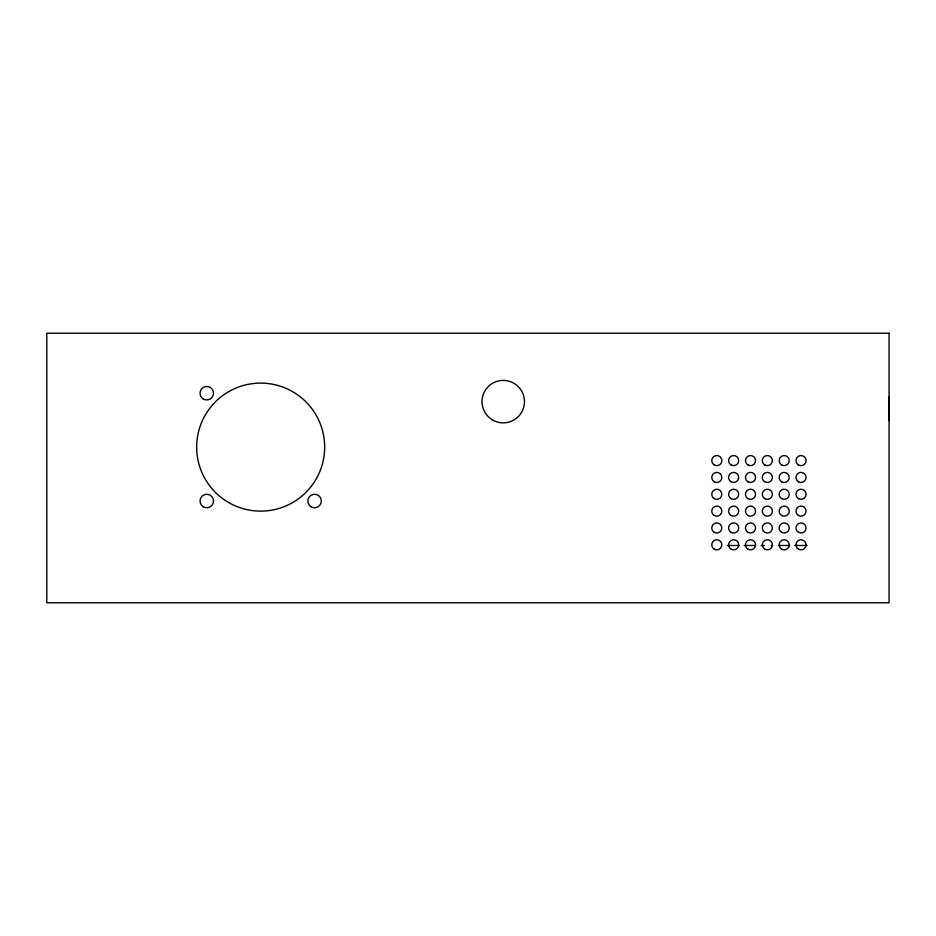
<?xml version="1.0" encoding="UTF-8"?>
<svg xmlns="http://www.w3.org/2000/svg" width="936" height="936" viewBox="0 0 936 936"><rect width="100%" height="100%" fill="white"/><g stroke="black" fill="none" stroke-linecap="round" stroke-linejoin="round"><path stroke-width="1.4" d="M727.272 545.489L739.124 545.489M744.19 545.489L755.258 545.489M761.12 545.489L764.408 545.489M771.147 545.489L772.563 545.489M778.623 545.489L789.68 545.489M794.769 545.489L807.054 545.489M889.2 396.911L889.2 420.498M889.06 333.239L46.8 333.239L46.8 602.761L889.06 602.761L889.06 333.239M228.665 502.55A64.011 64.011 0 0 0 324.675 447.115A64.011 64.011 0 0 0 228.665 391.681A64.011 64.011 0 0 0 228.665 502.55M492.628 420.007A21.224 21.224 0 0 0 524.464 401.626A21.224 21.224 0 0 0 492.628 383.245A21.224 21.224 0 0 0 492.628 420.007M781.665 481.806A5.054 5.054 0 0 0 789.235 477.43A5.054 5.054 0 0 0 781.665 473.054A5.054 5.054 0 0 0 781.665 481.806M798.502 481.806A5.054 5.054 0 0 0 806.083 477.43A5.054 5.054 0 0 0 798.502 473.054A5.054 5.054 0 0 0 798.502 481.806M798.502 515.502A5.054 5.054 0 0 0 806.083 511.126A5.054 5.054 0 0 0 798.502 506.75A5.054 5.054 0 0 0 798.502 515.502M798.502 532.35A5.054 5.054 0 0 0 806.083 527.974A5.054 5.054 0 0 0 798.502 523.598A5.054 5.054 0 0 0 798.502 532.35M798.502 498.654A5.054 5.054 0 0 0 806.083 494.278A5.054 5.054 0 0 0 798.502 489.902A5.054 5.054 0 0 0 798.502 498.654M764.431 481.56A5.054 5.054 0 0 0 772.375 477.886A5.054 5.054 0 0 0 765.215 472.844A5.054 5.054 0 0 0 764.431 481.56M764.817 515.502A5.054 5.054 0 0 0 772.399 511.126A5.054 5.054 0 0 0 764.817 506.75A5.054 5.054 0 0 0 764.817 515.502M747.969 515.502A5.054 5.054 0 0 0 755.551 511.126A5.054 5.054 0 0 0 747.969 506.75A5.054 5.054 0 0 0 747.969 515.502M764.817 498.654A5.054 5.054 0 0 0 772.399 494.278A5.054 5.054 0 0 0 764.817 489.902A5.054 5.054 0 0 0 764.817 498.654M764.817 532.35A5.054 5.054 0 0 0 772.399 527.974A5.054 5.054 0 0 0 764.817 523.598A5.054 5.054 0 0 0 764.817 532.35M747.969 481.806A5.054 5.054 0 0 0 755.551 477.43A5.054 5.054 0 0 0 747.969 473.054A5.054 5.054 0 0 0 747.969 481.806M781.665 498.654A5.054 5.054 0 0 0 789.235 494.278A5.054 5.054 0 0 0 781.665 489.902A5.054 5.054 0 0 0 781.665 498.654M781.665 515.502A5.054 5.054 0 0 0 789.235 511.126A5.054 5.054 0 0 0 781.665 506.75A5.054 5.054 0 0 0 781.665 515.502M781.665 532.35A5.054 5.054 0 0 0 789.235 527.974A5.054 5.054 0 0 0 781.665 523.598A5.054 5.054 0 0 0 781.665 532.35M747.969 532.35A5.054 5.054 0 0 0 755.551 527.974A5.054 5.054 0 0 0 747.969 523.598A5.054 5.054 0 0 0 747.969 532.35M747.969 498.654A5.054 5.054 0 0 0 755.551 494.278A5.054 5.054 0 0 0 747.969 489.902A5.054 5.054 0 0 0 747.969 498.654M730.735 481.56A5.054 5.054 0 0 0 738.679 477.886A5.054 5.054 0 0 0 731.531 472.844A5.054 5.054 0 0 0 730.735 481.56M731.121 515.502A5.054 5.054 0 0 0 738.703 511.126A5.054 5.054 0 0 0 731.121 506.75A5.054 5.054 0 0 0 731.121 515.502M731.121 532.35A5.054 5.054 0 0 0 738.703 527.974A5.054 5.054 0 0 0 731.121 523.598A5.054 5.054 0 0 0 731.121 532.35M731.121 498.654A5.054 5.054 0 0 0 738.703 494.278A5.054 5.054 0 0 0 731.121 489.902A5.054 5.054 0 0 0 731.121 498.654M203.229 398.947A6.739 6.739 0 0 0 213.502 393.401A6.739 6.739 0 0 0 203.568 387.282A6.739 6.739 0 0 0 203.229 398.947M203.229 506.75A6.739 6.739 0 0 0 213.502 501.216A6.739 6.739 0 0 0 203.568 495.085A6.739 6.739 0 0 0 203.229 506.75M311.033 506.75A6.739 6.739 0 0 0 321.305 501.216A6.739 6.739 0 0 0 311.372 495.085A6.739 6.739 0 0 0 311.033 506.75M714.273 464.97A5.054 5.054 0 0 0 721.855 460.594A5.054 5.054 0 0 0 714.273 456.206A5.054 5.054 0 0 0 714.273 464.97M714.273 481.806A5.054 5.054 0 0 0 721.855 477.43A5.054 5.054 0 0 0 714.273 473.054A5.054 5.054 0 0 0 714.273 481.806M714.273 498.654A5.054 5.054 0 0 0 721.855 494.278A5.054 5.054 0 0 0 714.273 489.902A5.054 5.054 0 0 0 714.273 498.654M714.273 515.502A5.054 5.054 0 0 0 721.855 511.126A5.054 5.054 0 0 0 714.273 506.75A5.054 5.054 0 0 0 714.273 515.502M714.273 532.35A5.054 5.054 0 0 0 721.855 527.974A5.054 5.054 0 0 0 714.273 523.598A5.054 5.054 0 0 0 714.273 532.35M714.273 549.186A5.054 5.054 0 0 0 721.855 544.81A5.054 5.054 0 0 0 714.273 540.435A5.054 5.054 0 0 0 714.273 549.186M731.121 549.186A5.054 5.054 0 0 0 738.703 544.81A5.054 5.054 0 0 0 731.121 540.435A5.054 5.054 0 0 0 731.121 549.186M747.969 549.186A5.054 5.054 0 0 0 755.551 544.81A5.054 5.054 0 0 0 747.969 540.435A5.054 5.054 0 0 0 747.969 549.186M764.817 549.186A5.054 5.054 0 0 0 772.399 544.81A5.054 5.054 0 0 0 764.817 540.435A5.054 5.054 0 0 0 764.817 549.186M798.502 549.186A5.054 5.054 0 0 0 806.083 544.81A5.054 5.054 0 0 0 798.502 540.435A5.054 5.054 0 0 0 798.502 549.186M781.665 549.186A5.054 5.054 0 0 0 789.235 544.81A5.054 5.054 0 0 0 781.665 540.435A5.054 5.054 0 0 0 781.665 549.186M731.121 464.97A5.054 5.054 0 0 0 738.703 460.594A5.054 5.054 0 0 0 731.121 456.206A5.054 5.054 0 0 0 731.121 464.97M747.969 464.97A5.054 5.054 0 0 0 755.551 460.594A5.054 5.054 0 0 0 747.969 456.206A5.054 5.054 0 0 0 747.969 464.97M764.817 464.97A5.054 5.054 0 0 0 772.399 460.594A5.054 5.054 0 0 0 764.817 456.206A5.054 5.054 0 0 0 764.817 464.97M781.665 464.97A5.054 5.054 0 0 0 789.235 460.594A5.054 5.054 0 0 0 781.665 456.206A5.054 5.054 0 0 0 781.665 464.97M798.502 464.97A5.054 5.054 0 0 0 806.083 460.594A5.054 5.054 0 0 0 798.502 456.206A5.054 5.054 0 0 0 798.502 464.97"/></g></svg>
